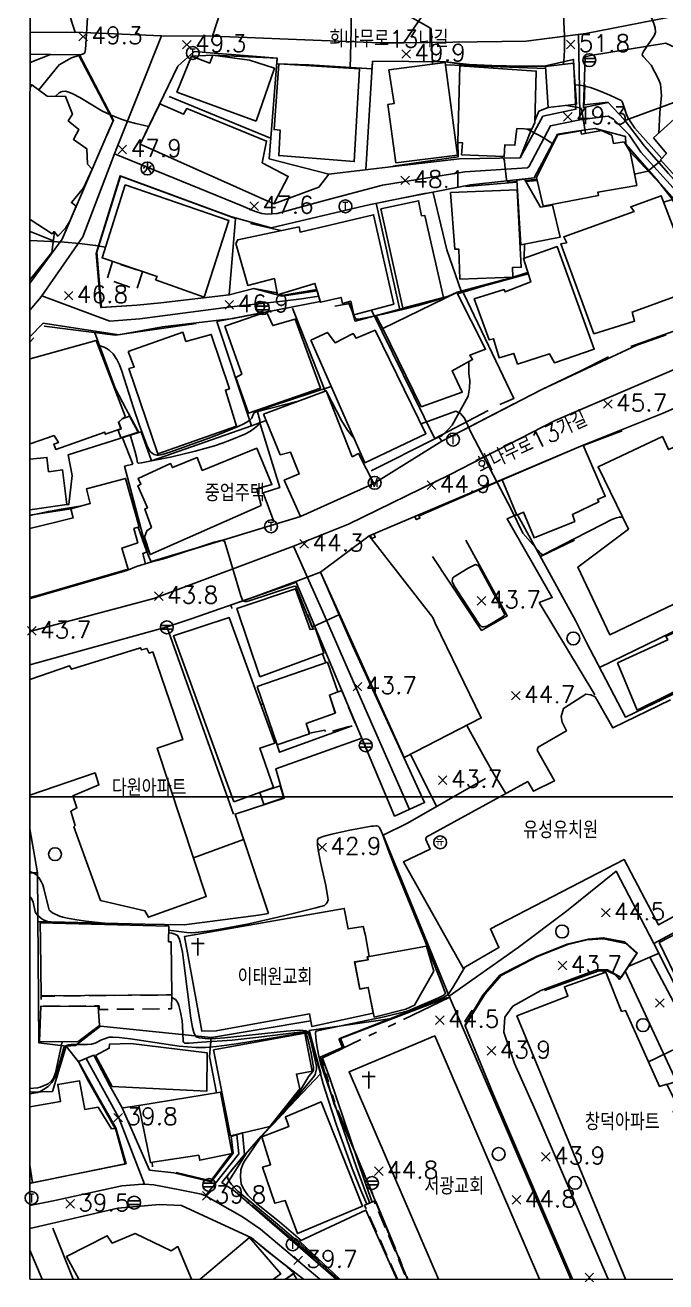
# Model space of a CAD drawing. Extents: x 199116 to 199565, y 548943 to 549516.
# Drawn here: x 199115.7 to 199190.5, y 548943.3 to 549090.1 of the extents above; entities that cross this region are included whole.
import ezdxf
from ezdxf.enums import TextEntityAlignment as Align

# ---------------------------------------------------------------- set-up
doc = ezdxf.new("R2010")
doc.units = 0
doc.header["$MEASUREMENT"] = 0
doc.linetypes.add('ANYANG1', pattern=[11.5, 6, -1, 1, -1.5, 1, -1])
doc.linetypes.add('ANYANG3', pattern=[3, 2, -1])
for name, color, linetype in [('A0013114', 1, 'CONTINUOUS'), ('A0013118', 1, 'CONTINUOUS'), ('A0023210', 7, 'CONTINUOUS'), ('A0053326', 42, 'CONTINUOUS'), ('B0014111', 7, 'CONTINUOUS'), ('B0014112', 7, 'CONTINUOUS'), ('B0014113', 7, 'CONTINUOUS'), ('B0014115', 7, 'CONTINUOUS'), ('B0014116', 7, 'ANYANG3'), ('B0014412', 7, 'CONTINUOUS'), ('B0014421', 7, 'CONTINUOUS'), ('B0024121', 7, 'CONTINUOUS'), ('B0024126', 7, 'ANYANG1'), ('B0024127', 7, 'CONTINUOUS'), ('C0226232', 7, 'CONTINUOUS'), ('C0236241', 7, 'CONTINUOUS'), ('C0256324', 1, 'CONTINUOUS'), ('C0513369', 1, 'CONTINUOUS'), ('C0536117', 7, 'CONTINUOUS'), ('D0015220', 3, 'CONTINUOUS'), ('D0015222', 3, 'CONTINUOUS'), ('F0017111', 30, 'CONTINUOUS'), ('F0017114', 7, 'CONTINUOUS'), ('F0027132', 7, 'CONTINUOUS'), ('F0027217', 7, 'CONTINUOUS'), ('F0047224', 7, 'CONTINUOUS'), ('F0047226', 1, 'CONTINUOUS'), ('H0017334', 7, 'CONTINUOUS'), ('H0037335', 7, 'CONTINUOUS'), ('H0049111', 7, 'CONTINUOUS'), ('H0049140', 7, 'CONTINUOUS')]:
    doc.layers.add(name, color=color, linetype=linetype)
doc.styles.add('GHS', font='ROMANS', dxfattribs={"bigfont": 'NGSW.shx'})
doc.styles.add('HIST', font='romans.shx', dxfattribs={"bigfont": 'ngsw.shx'})

# ---------------------------------------------------------------- blocks, each defined once
blk = doc.blocks.new('F0027217')
at = {"layer": 'F0027217'}
for points in [[(0.5, 0.5), (-0.5, -0.5)], [(-0.5, 0.5), (0.5, -0.5)]]:
    blk.add_lwpolyline(points, dxfattribs=at)
blk = doc.blocks.new('C0226232')
at = {"layer": 'C0226232'}
for points in [[(-0.72, 0.211), (0.72, 0.211)], [(-0.722, -0.202), (0.722, -0.202)]]:
    blk.add_lwpolyline(points, dxfattribs=at)
blk.add_circle((0, 0), 0.75, dxfattribs=at)
blk = doc.blocks.new('D0015222')
at = {"layer": 'D0015222'}
blk.add_circle((0, 0), 0.75, dxfattribs=at)
blk = doc.blocks.new('C0236241')
at = {"layer": 'C0236241'}
blk.add_circle((0, 0), 0.75, dxfattribs=at)
at = {"layer": 'C0236241', "style": 'GHS'}
blk.add_text('T', height=1, dxfattribs=at).set_placement((-0.362, -0.524))
blk = doc.blocks.new('C0513369')
at = {"layer": 'C0513369'}
blk.add_circle((0, 0), 0.75, dxfattribs=at)
at = {"layer": 'C0513369', "style": 'GHS'}
blk.add_text('M', height=1, dxfattribs=at).set_placement((-0.582, -0.477))
blk = doc.blocks.new('C0256324')
at = {"layer": 'C0256324'}
for points in [[(-0.004, 0.68), (0.002, 0.272), (-0.021, 0.123), (-0.053, 0.014), (-0.102, -0.097), (-0.156, -0.195), (-0.228, -0.284), (-0.32, -0.373), (-0.411, -0.436), (-0.466, -0.467)], [(-0.315, 0.37), (-0.322, 0.304), (-0.336, 0.242), (-0.354, 0.185), (-0.382, 0.121), (-0.42, 0.058), (-0.45, 0.025)], [(0.002, 0.272), (0.051, 0.098), (0.105, -0.026), (0.16, -0.135), (0.223, -0.235), (0.292, -0.321), (0.369, -0.407), (0.449, -0.479)], [(0.109, 0.072), (0.184, 0.109), (0.24, 0.148), (0.298, 0.192), (0.347, 0.239), (0.388, 0.291), (0.44, 0.368)]]:
    blk.add_lwpolyline(points, dxfattribs=at)
blk.add_circle((0, 0), 0.75, dxfattribs=at)
blk = doc.blocks.new('B0014421')
at = {"layer": 'B0014421'}
for points in [[(0, 2), (0, 0)], [(-0.75, 1.4), (0.75, 1.4)]]:
    blk.add_lwpolyline(points, dxfattribs=at)
blk = doc.blocks.new('B0014412')
at = {"layer": 'B0014412'}
blk.add_circle((0, 0), 0.75, dxfattribs=at)
at = {"layer": 'B0014412', "style": 'GHS'}
blk.add_text('유', height=1, dxfattribs=at).set_placement((-0.604, -0.38))

msp = doc.modelspace()

# ---------------------------------------------------------------- linework, layer by layer
at = {"layer": 'A0013114', "flags": 128}
for points in [[(199181.05, 549086.41), (199181.65, 549086.55), (199190.45, 549087.99), (199207.28, 549080.2), (199207.969, 549080.013), (199208.468, 549077.395), (199209.754, 549069.152), (199210.17, 549066.49), (199210, 549063.01), (199207.57, 549057.32), (199200.19, 549056.16), (199199.992, 549056.551), (199193.776, 549069.392), (199190.776, 549072.791), (199187.986, 549075.952), (199185.61, 549079.07), (199183.73, 549081.08), (199180.87, 549080.47)], [(199164.726, 549085.824), (199167.5, 549085.49), (199171.916, 549085.317), (199176.26, 549085.31), (199179.67, 549086.09), (199179.97, 549080.27), (199176.11, 549079.45), (199173.45, 549074.59), (199166.36, 549074.47), (199158.973, 549073.618), (199151.13, 549072.7), (199149.95, 549071.17), (199144.68, 549069.25), (199129.1, 549076.19), (199133.49, 549085.31), (199135.39, 549087.02), (199138.18, 549086.8), (199140.767, 549086.598), (199145.08, 549086.26), (199145.04, 549085.6), (199148.79, 549085.46), (199156.16, 549085), (199156.22, 549085.89)]]:
    msp.add_lwpolyline(points, close=True, dxfattribs=at)
for points in [[(199116.233, 549060.023), (199119.99, 549065.1), (199123.77, 549073.89), (199125.45, 549077.78), (199125.98, 549079.02), (199123.301, 549084.175), (199122.02, 549086.64), (199118.63, 549086.69), (199116.235, 549086.72)], [(199191.82, 549069.34), (199189.588, 549071.875), (199185.78, 549076.2), (199185.74, 549077.1), (199182.2, 549078.04), (199180.02, 549077.7), (199177.82, 549077.35), (199175.09, 549072.26), (199167.66, 549071.46), (199159.466, 549069.85), (199156.16, 549069.2), (199155.302, 549069.013), (199144.374, 549066.442), (199139.626, 549067.74), (199126.75, 549072.51), (199123.95, 549063.42), (199124.51, 549057.11), (199128.72, 549057.41), (199131.49, 549057.66), (199139.5, 549058.6), (199142.36, 549059.34), (199145.69, 549058.44), (199149.76, 549059.06), (199150.12, 549057.81), (199139.96, 549055.84), (199131.684, 549054.867), (199126.6, 549053.95), (199117.76, 549055.28), (199116.232, 549053.722)], [(199116.229, 549023.12), (199116.3, 549023.14), (199127.52, 549026.4), (199128.66, 549026.87), (199143.86, 549031.52), (199147.8, 549032.72), (199156.38, 549036.59), (199164.32, 549041.53), (199175.98, 549047.55), (199187.07, 549052.71), (199188.64, 549053.27), (199190.51, 549053.95)], [(199116.228, 549015.399), (199132.12, 549019.79), (199135.05, 549020.75), (199142.62, 549023.4), (199147.283, 549025.136), (199150.959, 549016.388), (199158.8, 548997.73), (199162.3, 548999.31), (199153.9, 549017.65), (199150.14, 549026.2), (199155.82, 549030.48), (199180.83, 549041.04), (199190.14, 549044.78), (199191.73, 549045.5)], [(199116.221, 548954.84), (199116.44, 548954.89), (199127.45, 548957.14), (199126.24, 548961.32), (199124.013, 548965.288), (199121.89, 548969.07), (199123.7, 548969.82), (199125.545, 548966.233), (199126.99, 548963.66), (199130.19, 548956.39), (199133.03, 548956.06), (199137.4, 548955.03), (199139.96, 548958.36), (199139.72, 548960.32), (199141.04, 548960.75), (199141.29, 548958.23), (199138.63, 548954.96), (199140.2, 548953.9), (199145.667, 548949.148), (199151.974, 548943.667)], [(199148.162, 548943.667), (199143.897, 548946.978), (199142.1, 548948.48), (199133.9, 548952.24), (199131.35, 548952.38), (199126.47, 548951.94), (199116.221, 548949.56)]]:
    msp.add_lwpolyline(points, dxfattribs=at)
at = {"layer": 'A0013118', "flags": 128}
for points in [[(199179.578, 548943.664), (199170.34, 548965.2), (199167.03, 548973.23), (199169.37, 548976.98), (199171.25, 548979.13), (199175.47, 548981.35), (199179.01, 548982.72), (199181.25, 548983.29), (199183.19, 548983.4), (199185.79, 548982.86), (199187.07, 548981.7), (199185.23, 548978.9), (199183.65, 548979.78), (199182.47, 548979.82), (199175.86, 548977.37), (199172.61, 548975.53), (199171.68, 548974.27), (199171.54, 548972.5), (199172.8, 548968.85), (199175.261, 548963.339), (199183.718, 548943.664)], [(199188.59, 548981.26), (199195.17, 548968.83), (199195.92, 548969.11), (199200.28, 548959.71), (199199.73, 548959.61), (199204.41, 548949.16), (199203.62, 548948.83), (199205.98, 548944.01), (199207.35, 548944.51), (199207.769, 548943.662)], [(199190.59, 548966.37), (199191.71, 548966.72), (199185.7, 548979.62)]]:
    msp.add_lwpolyline(points, dxfattribs=at)
at = {"layer": 'A0023210', "flags": 128}
for points in [[(199116.236, 549089.259), (199121.5, 549089.269), (199131.565, 549088.836), (199137.524, 549088.809), (199141.584, 549088.644), (199145.384, 549088.49), (199157.1, 549088.015), (199159.865, 549088.051), (199174.143, 549088.237), (199181.134, 549089.141), (199203.452, 549093.537), (199217.833, 549091.766), (199238.453, 549096.429), (199241.08, 549097.044), (199246.281, 549098.277), (199263.095, 549102.263), (199269.508, 549103.303), (199273.406, 549103.315), (199278.8, 549102.69), (199288.13, 549102.24)], [(199159.865, 549088.051), (199163.21, 549092.94), (199169.81, 549101.53)], [(199137.524, 549088.809), (199139.76, 549095.72), (199140.82, 549098.15)], [(199118.84, 549097.39), (199121.5, 549089.269)], [(199131.565, 549088.836), (199126.37, 549075.76), (199126.11, 549075.09), (199122.39, 549065.36), (199117.62, 549058.49), (199117.34, 549058.12), (199116.23, 549056.83)], [(199180.267, 549089.029), (199180.372, 549082.603), (199180.43, 549079.05)], [(199126.11, 549075.09), (199140.89, 549069.03), (199142.45, 549068.39), (199143.293, 549068.117), (199143.917, 549068.019), (199145.082, 549068.117), (199150.34, 549069.55), (199157.37, 549071.42), (199167.01, 549072.96), (199174.27, 549073.43), (199174.473, 549073.567), (199176.992, 549078.338), (199180.43, 549079.05), (199183.396, 549079.427), (199183.746, 549079.46), (199184.359, 549079.109), (199186.201, 549077.299), (199187.563, 549075.256), (199192.836, 549069.431)], [(199149.94, 549058.44), (199147.91, 549058.13), (199145.695, 549057.884), (199139.73, 549057.22), (199131.7, 549056.16), (199129.04, 549055.81), (199125.56, 549055.53), (199117.62, 549058.49)], [(199288.44, 549046.87), (199269.59, 549050.47), (199259.94, 549051.96), (199252.48, 549053.12), (199244.01, 549054.33), (199233.73, 549055.2), (199227.79, 549055.35), (199222.98, 549055.42), (199213.17, 549055.357), (199208.473, 549054.567), (199201.52, 549052.53), (199192.525, 549050.362), (199177.53, 549043.93), (199165.2, 549037.59), (199153.43, 549031.83), (199147.01, 549029.27), (199130.686, 549023.156), (199116.228, 549019.29)], [(199147.01, 549029.27), (199150.4, 549021.58), (199153.65, 549014.19), (199160.55, 548998.52)], [(199122.8, 548969.44), (199126.62, 548962.49), (199129.59, 548954.75)], [(199136.73, 548953.37), (199140.63, 548958.3), (199140.384, 548960.506)], [(199150.071, 548943.67), (199143.157, 548949.497), (199141.043, 548950.919), (199136.73, 548953.37), (199136.27, 548953.6), (199133.74, 548954.09), (199130.67, 548954.69), (199129.59, 548954.75), (199129.4, 548954.76), (199126.96, 548954.54), (199119.12, 548952.83), (199116.22, 548952.27)]]:
    msp.add_lwpolyline(points, dxfattribs=at)
at = {"layer": 'A0053326', "flags": 128}
for points in [[(199190.51, 549053.95), (199188.64, 549053.27), (199187.07, 549052.71), (199175.98, 549047.55), (199164.32, 549041.53), (199156.38, 549036.59), (199147.8, 549032.72), (199143.86, 549031.52), (199128.66, 549026.87), (199127.52, 549026.4), (199116.3, 549023.14), (199116.229, 549023.12)], [(199116.228, 549015.399), (199132.12, 549019.79), (199135.05, 549020.75), (199142.62, 549023.4), (199147.283, 549025.136), (199150.14, 549026.2), (199155.82, 549030.48), (199180.83, 549041.04), (199190.14, 549044.78), (199191.73, 549045.5)]]:
    msp.add_lwpolyline(points, dxfattribs=at)
at = {"layer": 'B0014111', "flags": 128}
for points in [[(199189.03, 549076.92), (199192.66, 549080.19), (199194.08, 549078.49), (199194.9, 549079.11), (199198.75, 549074.28), (199193.69, 549070.08), (199189.85, 549074.37), (199190.54, 549075.1), (199189.03, 549076.92)], [(199127.33, 549071.45), (199139.46, 549067.28), (199136.55, 549058.32), (199130.9, 549060.36), (199131.07, 549060.76), (199124.65, 549062.93), (199127.33, 549071.45)], [(199182.04, 549054.05), (199186.82, 549055.54), (199186.52, 549056.6), (199195.16, 549059.75), (199192.71, 549066.76), (199191.38, 549066.33), (199189.92, 549070.18), (199186.36, 549068.9), (199186.75, 549068.34), (199178.54, 549065.37), (199178.9, 549064.68), (199178.2, 549064.56), (199182.04, 549054.05)], [(199173.14, 549050.5), (199172.7, 549051.77), (199171, 549051.26), (199170.35, 549053.47), (199169.83, 549053.35), (199168.09, 549058.12), (199171.59, 549059.22), (199171.69, 549058.94), (199174.7, 549060.12), (199173.83, 549062.83), (199177.77, 549064.23), (199182.1, 549052.25), (199177.46, 549050.67), (199176.87, 549051.72), (199173.14, 549050.5)], [(199116.232, 549051.12), (199123.97, 549053.26), (199127.33, 549044.43), (199126.56, 549043.749), (199126.825, 549042.971), (199125.011, 549042.333), (199124.952, 549042.568), (199119.244, 549040.551), (199119.018, 549041.175), (199119.557, 549041.355), (199119.05, 549042.16), (199116.231, 549041.21)], [(199143.48, 549044.68), (199150.82, 549047.4), (199153.86, 549039.7), (199154.6, 549040.07), (199156.38, 549036.59), (199147.8, 549032.72), (199145.92, 549036.96), (199147.66, 549037.69), (199146.65, 549040.22), (199145.45, 549039.93), (199143.48, 549044.68)], [(199171.34, 549037.02), (199180.83, 549041.04), (199183.39, 549035.08), (199182.48, 549034.72), (199182.65, 549034.45), (199179.55, 549032.97), (199179.83, 549032.14), (199175.08, 549030.23), (199173.86, 549033.22), (199173.05, 549032.87), (199171.34, 549037.02)], [(199116.229, 549031.3), (199119.25, 549032.05), (199121.28, 549032.56), (199121.01, 549033.62), (199123.26, 549034.23), (199122.83, 549035.95), (199127.39, 549037.17), (199128.97, 549031.51), (199128.36, 549031.33), (199128.81, 549029.65), (199126.97, 549029.04), (199127.7, 549026.58), (199117.25, 549023.54), (199116.229, 549023.25)], [(199150.14, 549026.2), (199155.82, 549030.48), (199163.27, 549020.94), (199163.52, 549020.28), (199168.92, 549009.19), (199159.92, 549004.58), (199150.14, 549026.2)], [(199200.65, 548991.07), (199189.61, 548985.02), (199185.59, 548992.65), (199169.98, 548984.55), (199170.98, 548982.38), (199166.8, 548979.98), (199159.84, 548992.39), (199162.95, 548993.88), (199162.43, 548994.98), (199162.47, 548995.27), (199174.35, 549001.77), (199175.02, 549000.64), (199177.47, 549001.86), (199175.43, 549005.44), (199175.54, 549005.79), (199178.85, 549007.68), (199178.35, 549008.71), (199178.24, 549009.36), (199178.52, 549010.31), (199181.12, 549011.97), (199181.69, 549011.88), (199182.2, 549011.65), (199182.47, 549011.18), (199184.28, 549008.02), (199191.02, 549011.3)], [(199163.912, 548943.666), (199153.48, 548967.88), (199163.49, 548972.06), (199175.698, 548943.665)], [(199116.22, 548947.029), (199117.65, 548943.67)]]:
    msp.add_lwpolyline(points, dxfattribs=at)
for points in [[(199161.904, 549045.538), (199157.415, 549054.683), (199166.053, 549058.866), (199169.415, 549052.257), (199167.568, 549051.552), (199167.905, 549051.046), (199165.51, 549049.736), (199166.695, 549047.24)], [(199126.82, 549041.896), (199126.506, 549042.817), (199126.88, 549042.945), (199126.592, 549043.742), (199127.008, 549044.132), (199127.833, 549044.427), (199128.85, 549042.551)], [(199199.723, 549025.816), (199194.624, 549023.075), (199194.249, 549023.829), (199183.918, 549018.91), (199180.209, 549026.789), (199186.095, 549031.225), (199182.563, 549038.526), (199190.059, 549042.043), (199190.774, 549040.526), (199192.385, 549041.199)], [(199156.289, 548974.727), (199149.117, 548973.176), (199148.86, 548974.622), (199137.979, 548972.64), (199136.283, 548972.624), (199134.272, 548983.685), (199152.913, 548986.957), (199153.375, 548984.549), (199155.116, 548984.852), (199155.387, 548983.787), (199155.818, 548981.323), (199155.592, 548981.286), (199155.661, 548980.928), (199154.114, 548980.699), (199154.722, 548977.529), (199155.711, 548977.698), (199156.06, 548975.932)], [(199154.163, 548980.682), (199155.695, 548980.93), (199155.629, 548981.286), (199162.503, 548982.555), (199163.373, 548979.623), (199161.109, 548975.647), (199160.111, 548975.195), (199156.396, 548974.265), (199155.725, 548977.721), (199154.737, 548977.571)]]:
    msp.add_lwpolyline(points, close=True, dxfattribs=at)
at = {"layer": 'B0014112', "flags": 128}
for points in [[(199142.628, 549078.888), (199133.388, 549082.281), (199135.083, 549086.47), (199137.23, 549085.668), (199137.569, 549086.576), (199141.855, 549086.024), (199144.766, 549085.062)], [(199166.43, 549085.33), (199175.33, 549084.73), (199175.18, 549078.72), (199174.82, 549077.95), (199173.05, 549078.01), (199172.85, 549076.08), (199171.675, 549076.135), (199171.574, 549074.757), (199166.623, 549074.972), (199166.708, 549076.365), (199166.18, 549076.39)], [(199187.094, 549071.369), (199182.519, 549070.582), (199182.604, 549070.222), (199176.136, 549068.961), (199175.351, 549072.32), (199177.851, 549077.302), (199180.545, 549077.745), (199180.605, 549077.372), (199182.954, 549077.777), (199184.147, 549077.243), (199184.353, 549076.295), (199185.58, 549076.486), (199186.29, 549075.306)], [(199173.979, 549072.113), (199175.824, 549068.856), (199177.218, 549069.094), (199178.141, 549065.341), (199173.523, 549064.448), (199173.073, 549071.989)], [(199149.024, 549053.31), (199150.96, 549054.224), (199151.846, 549053.016), (199153.972, 549054.077), (199154.295, 549053.558), (199156.525, 549054.464), (199162.459, 549042.374), (199155.322, 549038.993)], [(199140.017, 548999.413), (199132.982, 549018.768), (199139.484, 549020.911), (199144.825, 549006.267), (199143.077, 549005.68), (199144.653, 549001.057)], [(199143.521, 548999.083), (199143.062, 549000.487), (199145.439, 549001.263), (199145.882, 548999.883)], [(199132.386, 548983.041), (199132.725, 548983.038), (199132.807, 548976.857), (199117.538, 548976.742), (199117.452, 548983.161), (199117.412, 548985.275), (199132.423, 548984.868)], [(199117.346, 548971.404), (199117.494, 548975.521), (199124.191, 548975.495), (199124.326, 548973.278), (199121.807, 548971.363)]]:
    msp.add_lwpolyline(points, close=True, dxfattribs=at)
for points in [[(199145.3, 549085.58), (199154.7, 549085.01), (199154.08, 549074.17), (199145.27, 549074.86), (199145.44, 549077.83), (199144.72, 549077.91), (199145.3, 549085.58)], [(199158.14, 549084.87), (199164.7, 549085.75), (199166.14, 549074.93), (199158.96, 549074.01), (199158, 549080.83), (199158.76, 549080.96), (199158.14, 549084.87)], [(199176.43, 549085.27), (199179.7, 549085.66), (199180.05, 549080.88), (199176.74, 549080.47), (199176.43, 549085.27)], [(199116.235, 549082.812), (199116.44, 549083.13), (199118.25, 549081.82), (199120.38, 549081.77), (199121.19, 549079.71), (199120.69, 549078.91), (199121.94, 549077.91), (199121.29, 549076.75), (199122.85, 549075.67), (199122.95, 549073.85), (199123.507, 549073.283), (199122.49, 549071.09), (199121.48, 549069.86), (199121.07, 549069.37), (199121.607, 549068.94), (199120.9, 549067.22), (199120.36, 549066.4), (199119.48, 549065.44), (199119.04, 549065.99), (199118.83, 549065.73), (199116.233, 549067.408)], [(199131.37, 549080.9), (199134.17, 549079.7), (199134.54, 549080.36), (199143.85, 549076.56), (199143.32, 549074.02), (199146.39, 549072.43), (199144.68, 549069.25), (199129.1, 549076.19), (199131.37, 549080.9)], [(199165.32, 549070.56), (199173.09, 549070.85), (199173.58, 549061.82), (199172.57, 549061.8), (199172.6, 549060.65), (199166.42, 549060.44), (199166.3, 549063.93), (199165.84, 549063.92), (199165.32, 549070.56)], [(199157.19, 549068.65), (199161.59, 549069.59), (199161.92, 549067.84), (199162.32, 549067.88), (199164.49, 549058.3), (199159.74, 549057.06), (199157.19, 549068.65)], [(199140.28, 549064.59), (199140.48, 549065.03), (199147.65, 549066.54), (199147.77, 549065.94), (199156.34, 549067.96), (199158.7, 549057.52), (199154.05, 549056.25), (199153.7, 549057.86), (199152.7, 549057.59), (199152.54, 549058.31), (199150.14, 549057.74), (199149.5, 549059.94), (199145.12, 549058.6), (199144.76, 549060.51), (199141.66, 549059.7), (199140.28, 549064.59)], [(199138.97, 549054.95), (199143.85, 549056.61), (199144.57, 549055.01), (199147.2, 549055.78), (199150.16, 549047.72), (199141.74, 549044.79), (199140.25, 549048.97), (199140.95, 549049.33), (199138.97, 549054.95)], [(199127.68, 549052), (199134.09, 549054.24), (199134.44, 549053.16), (199137.4, 549053.99), (199139.51, 549047.63), (199139.05, 549047.49), (199140.34, 549043.25), (199131.14, 549040.04), (199127.77, 549049.99), (199128.41, 549050.17), (199127.68, 549052)], [(199116.23, 549039.428), (199118.197, 549039.616), (199118.407, 549037.947), (199120.031, 549038.151), (199120.536, 549034.13), (199116.23, 549033.493)], [(199143.06, 549014.01), (199140.38, 549021.99), (199147.24, 549024.26), (199148.94, 549019.51), (199149.56, 549019.61), (199150.54, 549016.75), (199143.06, 549014.01)], [(199184.82, 549015.62), (199190.69, 549018.3), (199190.46, 549018.71), (199191.87, 549019.35), (199194.52, 549013.77), (199187.1, 549010.1), (199184.82, 549015.62)], [(199142.75, 549012.87), (199150.96, 549015.69), (199152.17, 549012.24), (199151.19, 549011.86), (199151.86, 549009.77), (199148.48, 549008.56), (199148.85, 549007.32), (199145.1, 549006.07), (199142.75, 549012.87)], [(199189.67, 548982.96), (199196.28, 548986.36), (199199.06, 548981.41), (199195.59, 548979.72), (199196.71, 548977.43), (199193.26, 548975.57), (199189.67, 548982.96)], [(199137.65, 548970.42), (199148.31, 548972.4), (199149.16, 548967.93), (199147.34, 548967.61), (199147.75, 548965.89), (199144.25, 548961.47), (199139.64, 548960.4), (199137.65, 548970.42)], [(199123.87, 548969.78), (199125.49, 548970.63), (199125.52, 548971.11), (199127.99, 548971.19), (199136.93, 548970.07), (199136.87, 548965.6), (199125.83, 548966.17), (199123.87, 548969.78)], [(199116.222, 548963.78), (199119.78, 548964.4), (199119.47, 548966.4), (199122.01, 548966.8), (199122.63, 548963.48), (199124.17, 548963.74), (199125.74, 548961.23), (199126.23, 548961.25), (199127.33, 548957.12), (199116.53, 548954.91), (199116.22, 548956.96)], [(199128.93, 548963.92), (199138.49, 548965.51), (199139.83, 548958.32), (199136.04, 548957.54), (199135.94, 548958.13), (199130.28, 548957.27), (199128.93, 548963.92)], [(199143.3, 548960.27), (199146.45, 548961.48), (199146.05, 548962.61), (199150.23, 548964.35), (199155.05, 548952.17), (199147.45, 548948.97), (199146.03, 548952.84), (199144.83, 548952.53), (199143.39, 548956.73), (199144.32, 548957.01), (199143.3, 548960.27)], [(199152.412, 548943.667), (199147.712, 548948.103), (199155.451, 548951.724), (199159.063, 548943.666)], [(199121.93, 548943.67), (199120.48, 548946.3), (199125.24, 548948.72), (199125.81, 548947.87), (199128.51, 548948.97), (199132.72, 548946.98), (199133.5, 548947.46), (199135.081, 548943.668)], [(199136.088, 548943.668), (199141.84, 548948.53), (199145.5, 548944.27), (199144.666, 548943.667)], [(199146.106, 548943.667), (199146.98, 548944.28), (199147.402, 548943.667)]]:
    msp.add_lwpolyline(points, dxfattribs=at)
at = {"layer": 'B0014113', "flags": 128}
msp.add_lwpolyline([(199143.2, 549034.02), (199142.73, 549035.94), (199144.47, 549036.45), (199142.71, 549040.69), (199136.35, 549038.1), (199135.75, 549039.59), (199132.87, 549038.44), (199132.64, 549038.9), (199128.84, 549037.17), (199129.18, 549036.49), (199128.82, 549036.3), (199129.94, 549033.75), (199129.62, 549033.59), (199130.41, 549031.45), (199129.86, 549031.05), (199129.59, 549030.32), (199130.25, 549028.27), (199143.2, 549034.02)], dxfattribs=at)
at = {"layer": 'B0014115', "flags": 128}
for points in [[(199116.228, 549013.689), (199120.85, 549015.29), (199121.06, 549014.88), (199129.14, 549017.39), (199129.26, 549017.14), (199129.88, 549017.31), (199130.16, 549016.77), (199130.56, 549016.9), (199134.06, 549006.66), (199131.09, 549005.65), (199136.8, 548988.35), (199130.07, 548985.92), (199129.64, 548986.67), (199124.45, 548987.88), (199121.34, 548996.49), (199121.49, 548996.63), (199120.99, 548998.29), (199121.71, 548998.68), (199121.24, 549000.1), (199124.28, 549001.39), (199123.83, 549002.78), (199116.226, 549000.159)], [(199185.768, 548943.664), (199173.08, 548974.4), (199179.04, 548976.7), (199178.63, 548977.81), (199183.45, 548979.5), (199185.29, 548974.93), (199185.76, 548975.02), (199189.73, 548966.17), (199190.57, 548966.42), (199192.03, 548963.49), (199191.33, 548963.26), (199196.98, 548950.17), (199197.78, 548950.39), (199198.94, 548947.63), (199198.34, 548947.47), (199200.059, 548943.662)]]:
    msp.add_lwpolyline(points, dxfattribs=at)
at = {"layer": 'B0014116', "flags": 128}
for points in [[(199129.365, 549061.29), (199128.673, 549059.22), (199125.244, 549060.412), (199125.843, 549062.496)], [(199148.866, 549007.403), (199150.644, 549007.776), (199150.787, 549007.422), (199154.256, 549008.411), (199152.63, 549012.39), (199151.208, 549011.857), (199151.889, 549009.758), (199148.498, 549008.552)], [(199132.789, 548976.852), (199132.738, 548975.231), (199124.298, 548975.153), (199124.294, 548975.558), (199117.516, 548975.548), (199117.54, 548976.705)]]:
    msp.add_lwpolyline(points, close=True, dxfattribs=at)
msp.add_lwpolyline([(199159.132, 548943.666), (199155.28, 548952.3), (199156.425, 548952.758), (199160.207, 548943.666)], dxfattribs=at)
at = {"layer": 'B0024121', "flags": 128}
for points in [[(199118.62, 549086.69), (199116.235, 549085.728)], [(199135.085, 549086.491), (199137.564, 549086.608), (199145.08, 549086.26)], [(199151.13, 549072.7), (199144.14, 549074.49), (199145.08, 549086.26)], [(199156.22, 549085.89), (199155.423, 549073.202)], [(199156.22, 549085.89), (199164.705, 549085.8), (199167.409, 549085.44), (199176.32, 549085.25)], [(199183.74, 549081.1), (199180.94, 549080.79), (199181.01, 549083.16)], [(199144.32, 549076.89), (199132.48, 549081.77)], [(199206.169, 549080.434), (199206.342, 549079.318), (199198.208, 549078.521), (199191.408, 549081.058), (199185.776, 549078.99)], [(199176.74, 549080.47), (199175.63, 549080.07), (199175.185, 549078.938)], [(199174.79, 549077.95), (199173.45, 549074.59)], [(199166.18, 549076.39), (199166.21, 549074.71), (199158.58, 549073.63)], [(199186.29, 549075.306), (199189.85, 549071.52), (199191.24, 549069.74), (199192.8, 549066.59)], [(199128.72, 549057.41), (199124.57, 549057.11), (199124.05, 549063.57), (199126.81, 549072.48), (199140.22, 549067.52), (199139.5, 549058.6), (199131.49, 549057.66)], [(199151.13, 549072.7), (199149.95, 549071.17), (199144.68, 549069.25)], [(199167.1, 549071.27), (199173.086, 549071.768)], [(199174.126, 549071.854), (199175.435, 549071.963)], [(199156.16, 549069.2), (199162.49, 549070.47)], [(199163.305, 549070.507), (199164.878, 549063.852), (199166.581, 549059.036)], [(199156.66, 549069.3), (199159.39, 549056.85)], [(199191.23, 549069.74), (199190.204, 549069.431)], [(199116.233, 549065.999), (199118.968, 549064.923)], [(199119.109, 549065.904), (199118.77, 549063.55), (199116.233, 549060.393)], [(199141.976, 549066.931), (199145.497, 549066.104)], [(199191.27, 549066.63), (199192.66, 549067.09), (199193.29, 549065.44), (199194.13, 549066.04), (199198.5, 549056.89), (199186.39, 549052.56)], [(199173.951, 549064.531), (199173.94, 549062.87)], [(199165.099, 549058.441), (199166.098, 549058.905), (199172.511, 549060.647)], [(199172.6, 549060.67), (199174.34, 549061.23)], [(199145.078, 549058.82), (199142.36, 549059.34), (199139.5, 549058.6)], [(199149.7, 549059.24), (199145.6, 549058.53), (199145.42, 549058.69)], [(199171.095, 549045.791), (199172.7, 549046.486), (199166.837, 549058.806)], [(199146.86, 549057.05), (199150.689, 549047.352)], [(199165.099, 549058.441), (199154.21, 549055.53), (199153.57, 549057.61), (199151.82, 549057.3)], [(199138.03, 549055.48), (199143.85, 549056.61)], [(199156.65, 549056.16), (199157.64, 549054.21)], [(199117.88, 549054.95), (199126.17, 549053.88)], [(199138.03, 549055.48), (199142.1, 549043.32), (199130.431, 549039.2), (199129.206, 549042.622), (199128.944, 549042.519), (199120.689, 549039.934), (199121.153, 549037.521), (199120.775, 549034.13), (199120.502, 549034.124)], [(199123.804, 549054.185), (199126.158, 549047.724), (199127.476, 549045.235), (199128.951, 549042.521)], [(199126.17, 549053.88), (199135.63, 549055.24)], [(199116.232, 549053.112), (199116.66, 549053.57)], [(199183.76, 549051.37), (199180.55, 549049.72), (199175.98, 549047.55)], [(199172.71, 549045.89), (199164.32, 549041.53), (199163.98, 549042.01)], [(199142.1, 549043.32), (199143.818, 549043.916)], [(199169.735, 549045.105), (199163.506, 549041.823)], [(199143.07, 549043.656), (199145.392, 549036.098), (199143.451, 549035.485), (199144.695, 549032.152)], [(199180.94, 549041.06), (199185.38, 549042.74)], [(199127.021, 549041.916), (199128.218, 549038.834), (199127.277, 549038.585), (199129.906, 549028.602)], [(199163.5, 549041.8), (199156.06, 549038.04)], [(199161.58, 549032.76), (199171.34, 549037.02)], [(199116.23, 549032.88), (199121.01, 549033.61)], [(199173.161, 549032.918), (199179.92, 549020.56), (199181.19, 549018.02), (199185.75, 549009.29), (199203.43, 549017.82)], [(199140.41, 549030.48), (199130.414, 549027.45)], [(199175.82, 549028.05), (199179.82, 549029.95)], [(199129.713, 549027.192), (199129.389, 549028.414), (199130.118, 549028.679)], [(199139.82, 549021.96), (199139.63, 549022.35), (199147.14, 549024.99)], [(199200.828, 549023.889), (199182.72, 549015.07)], [(199148.64, 549021.26), (199149.278, 549019.565)], [(199140, 548997.94), (199136.78, 549006.94), (199132.23, 549019.76)], [(199150.371, 549016.688), (199150.768, 549015.624)], [(199143.202, 549010.771), (199143.445, 549010.858)], [(199153.833, 549008.282), (199145.36, 549005.19), (199145.06, 549006.14)], [(199144.08, 548986.36), (199140.17, 548997.97), (199145.923, 548999.842), (199144.94, 549003.26), (199154.97, 549006.82), (199155.58, 549005.4)], [(199163.703, 548998.851), (199160.687, 549004.87)], [(199206.27, 548990.41), (199205.63, 548991.76), (199189.08, 548982.87), (199184.67, 548991.29), (199178.85, 548986.64), (199173.24, 548982.4), (199165.15, 548976.69), (199162.31, 548983.65), (199157.48, 548995.5), (199160.308, 548996.909), (199169.4, 549002.11)], [(199117.09, 548991.1), (199116.226, 548996.237)], [(199116.225, 548991.09), (199117.09, 548991.1), (199117.25, 548971.27), (199120.47, 548970.86), (199118.85, 548965.59), (199116.222, 548965.51)], [(199117.14, 548985.43), (199129.63, 548985.11), (199134.22, 548985.02), (199142.9, 548986.16)], [(199144.08, 548986.36), (199142.9, 548986.16)], [(199189.08, 548982.87), (199195.98, 548969.15), (199201.81, 548956.7), (199205.48, 548949.64), (199207.35, 548944.51)], [(199186.05, 548980.16), (199189.69, 548981.74)], [(199179.388, 548943.664), (199171.57, 548961.799), (199165.15, 548976.69)], [(199137.418, 548971.867), (199149.002, 548973.825)], [(199158.74, 548974.12), (199148.81, 548972.7), (199150.2, 548967.66), (199144.41, 548961.59), (199141.5, 548958.37), (199139.12, 548954.63)], [(199120.47, 548970.86), (199121.529, 548970.953), (199124.475, 548973.184), (199137.396, 548971.888), (199137.202, 548969.655), (199138.023, 548965.399)], [(199120.47, 548970.86), (199121.88, 548969.02), (199123.11, 548966.7), (199126.17, 548961.25)], [(199128.93, 548963.92), (199127.11, 548963.67)], [(199130.48, 548957.3), (199130.55, 548956.79)], [(199139.67, 548958.27), (199137.36, 548955.13), (199133.28, 548956.12)], [(199152.214, 548943.667), (199149.36, 548946.17), (199142.17, 548952.24)], [(199118.88, 548949.6), (199121.27, 548943.67)], [(199142, 548948.51), (199145.9, 548945.36), (199147.05, 548944.34), (199146.076, 548943.667)]]:
    msp.add_lwpolyline(points, dxfattribs=at)
at = {"layer": 'B0024126', "flags": 128}
msp.add_lwpolyline([(199165.26, 548976.57), (199150.26, 548969.44), (199151.82, 548964.23), (199160.352, 548943.666)], dxfattribs=at)
at = {"layer": 'B0024127', "flags": 128}
for points in [[(199161.15, 549032.72), (199161.57, 549032.9), (199161.75, 549032.53), (199161.33, 549032.35), (199161.15, 549032.72)], [(199155.95, 549030.51), (199156.37, 549030.69), (199156.54, 549030.31), (199156.12, 549030.14), (199155.95, 549030.51)]]:
    msp.add_lwpolyline(points, dxfattribs=at)
at = {"layer": 'C0536117', "flags": 128}
msp.add_lwpolyline([(199167.01, 548973.262), (199169.1, 548976.82), (199171.09, 548979.14), (199175.45, 548981.37), (199178.94, 548982.79), (199181.39, 548983.35), (199183.15, 548983.52), (199185.68, 548983.04), (199187.12, 548981.78), (199185.07, 548978.66), (199184.57, 548979.2), (199183.7, 548979.62), (199182.66, 548979.66), (199176.31, 548977.38)], dxfattribs=at)
at = {"layer": 'D0015220', "flags": 128}
for points in [[(199182.16, 549011.9), (199175.69, 549022.66), (199177.2, 549023.25), (199171.93, 549032.44), (199172.99, 549032.93)], [(199141.164, 548995.018), (199135.314, 548992.851)]]:
    msp.add_lwpolyline(points, dxfattribs=at)
at = {"layer": 'F0017111', "flags": 128}
for points, elevation in [([(199117.271, 549082.532), (199119.62, 549085.47), (199121.08, 549086.3), (199121.95, 549086.55), (199122.55, 549086.78), (199122.64, 549086.92), (199122.7, 549087.26), (199122.94, 549090.97), (199123, 549091.65), (199123.1, 549092.1), (199123.23, 549092.21), (199123.6, 549092.39), (199125.767, 549093.319)], 49), ([(199189.65, 549077.48), (199189.78, 549079.84), (199189.94, 549081.89), (199189.83, 549083.22), (199189.6, 549083.79), (199188.76, 549085.44), (199187.85, 549086.4), (199187.71, 549086.63), (199187.74, 549086.79), (199187.87, 549087.04), (199189.14, 549088.94), (199189.25, 549089.29), (199189.21, 549089.78), (199189.07, 549090.28), (199188.82, 549090.88), (199188.48, 549091.52), (199187.85, 549092.49), (199187.54, 549092.8), (199187.37, 549092.88), (199187.1, 549092.84), (199185.6, 549092.37), (199184.9, 549092.22), (199184.42, 549092.2), (199183.279, 549092.269)], 52), ([(199153.607, 549085.076), (199153.74, 549089.49), (199153.72, 549091.201)], 49), ([(199178.471, 549085.513), (199178.56, 549085.92), (199178.61, 549086.44), (199178.65, 549087.28), (199178.63, 549088.86), (199178.509, 549091.31)], 51), ([(199119.21, 549081.8), (199119.63, 549082.18), (199119.86, 549082.31), (199120.02, 549082.36), (199120.35, 549082.39), (199120.76, 549082.29), (199121.23, 549082.08), (199122.03, 549081.65), (199124.62, 549080.1), (199125.71, 549079.59), (199126.87, 549079.12), (199127.71, 549078.85), (199128.58, 549078.6), (199130.094, 549078.252)], 48), ([(199190.01, 549074.54), (199186.83, 549078.08), (199186.67, 549078.3), (199186.29, 549078.89), (199186, 549079.38), (199185.82, 549079.77), (199185.39, 549081.06), (199185.31, 549081.22), (199185.23, 549081.31), (199183.91, 549081.93), (199182.59, 549082.47), (199181.66, 549082.8), (199180.67, 549083.06), (199179.89, 549083.11)], 51), ([(199177.291, 549076.184), (199176.47, 549076.78), (199175.7, 549077.23), (199174.294, 549077.968)], 49), ([(199173.081, 549071.854), (199172.66, 549071.81), (199172.12, 549071.78), (199171.98, 549071.84), (199171.92, 549071.92), (199171.88, 549072.09), (199171.68, 549073.75), (199171.61, 549074.25), (199171.54, 549074.47), (199171.291, 549074.769)], 48), ([(199175.403, 549072.099), (199174.067, 549071.958)], 48), ([(199116.233, 549064.96), (199120.26, 549064.74), (199121.99, 549064.6), (199123.88, 549064.37), (199125.037, 549064.161)], 47), ([(199166.131, 549058.712), (199169.14, 549059.6), (199174.395, 549061.071)], 47), ([(199153.358, 549057.768), (199154.2, 549055.88), (199154.26, 549055.8), (199154.38, 549055.78), (199154.78, 549055.82), (199155.59, 549055.95), (199157.47, 549056.34), (199159.9, 549056.92), (199161.58, 549057.37), (199165.122, 549058.415)], 47), ([(199124.21, 549052.63), (199124.55, 549052.6), (199124.87, 549052.51), (199125.13, 549052.38), (199125.47, 549052.13), (199125.94, 549051.7), (199126.35, 549051.06), (199126.66, 549050.42), (199126.94, 549049.69), (199128.3, 549045.4), (199129, 549043.35), (199129.87, 549041.05), (199130.15, 549040.45), (199130.34, 549040.23), (199130.48, 549040.1), (199130.74, 549039.97), (199131.04, 549039.9), (199131.26, 549039.89), (199131.65, 549039.94), (199132.55, 549040.22), (199136.8, 549041.74), (199138.36, 549042.33), (199140.53, 549043.22), (199141.19, 549043.54), (199141.66, 549043.81), (199141.97, 549044.04), (199142.13, 549044.2), (199142.24, 549044.56), (199142.41, 549044.81), (199142.62, 549044.94), (199143.08, 549045.14), (199144.52, 549045.65), (199151.403, 549047.903)], 46), ([(199116.23, 549032.84), (199118.38, 549033.31), (199119.89, 549033.59), (199122.27, 549033.97)], 44), ([(199128.84, 549031.47), (199129.67, 549029.13), (199130.05, 549028.12), (199130.25, 549027.64), (199130.37, 549027.45), (199130.58, 549027.46), (199131.08, 549027.58), (199132.08, 549027.87), (199137.72, 549029.71), (199138.51, 549029.91), (199138.82, 549029.87), (199138.92, 549029.82), (199139.12, 549029.23), (199140.84, 549023.45), (199141.07, 549022.87), (199141.31, 549022.78), (199141.53, 549022.8), (199141.94, 549022.91), (199146.56, 549024.41), (199147.14, 549024.59), (199147.27, 549024.54), (199149.14, 549019.88), (199149.24, 549019.83), (199152.37, 549021.27)], 44), ([(199167.23, 549008.32), (199169.3, 549004.57), (199170.44, 549002.58), (199171.77, 549000.36)], 44), ([(199132.414, 548984.402), (199134.55, 548984.15), (199135.1, 548984.11), (199135.57, 548984.13), (199136.91, 548984.29), (199138.45, 548984.51), (199141.76, 548985.15), (199145.15, 548985.91), (199147.1, 548986.38), (199149.59, 548987), (199150.6, 548987.31), (199150.82, 548987.49), (199150.93, 548987.65), (199151.03, 548987.94), (199151.02, 548988.2), (199150.77, 548989.62), (199150.16, 548992.34), (199149.91, 548993.59), (199149.81, 548994.32), (199149.79, 548994.66), (199149.81, 548994.91), (199149.88, 548995.1), (199150.14, 548995.24), (199150.59, 548995.38), (199151.46, 548995.61), (199153.36, 548996.04), (199155.25, 548996.4), (199156.1, 548996.54), (199156.35, 548996.563), (199156.623, 548996.596), (199156.716, 548996.596), (199156.863, 548996.539), (199157.006, 548996.446), (199157.128, 548996.256), (199157.373, 548995.618), (199158.11, 548993.58), (199158.78, 548991.9), (199162.19, 548983.6), (199164.37, 548978.08), (199164.75, 548977.01), (199164.68, 548976.95), (199164.45, 548976.79), (199163.93, 548976.52), (199160.4, 548975), (199160.1, 548974.9), (199157.57, 548974.29), (199150.29, 548972.76), (199149.63, 548972.6), (199149.58, 548972.5), (199149.6, 548971.79), (199149.75, 548970.72), (199149.98, 548969.52), (199150.14, 548968.88), (199154.35, 548956.68), (199155.44, 548953.72), (199155.889, 548952.544)], 43), ([(199116.225, 548991.261), (199116.66, 548991.07), (199116.92, 548990.9), (199117.26, 548990.55), (199117.55, 548990.08), (199117.71, 548989.7), (199117.85, 548989.26), (199118.41, 548986.89), (199118.47, 548986.76), (199118.65, 548986.58), (199118.86, 548986.43), (199119.69, 548986.06), (199120.07, 548985.94), (199120.82, 548985.77), (199121.71, 548985.61), (199122.73, 548985.48), (199127.028, 548985.014)], 43), ([(199116.225, 548988.268), (199116.34, 548988.21), (199116.45, 548988.04), (199116.59, 548987.68), (199116.84, 548986.57), (199116.96, 548986.34), (199117.1, 548986.16), (199117.65, 548985.71), (199117.89, 548985.57), (199118.38, 548985.39), (199118.938, 548985.233)], 42), ([(199132.408, 548984.109), (199132.77, 548984.05), (199133.13, 548983.96), (199133.47, 548983.79), (199133.66, 548983.43), (199133.78, 548983.04), (199134.02, 548981.83), (199134.16, 548980.9), (199135, 548974.15), (199135.19, 548973.04), (199135.35, 548972.45), (199135.47, 548972.17), (199135.68, 548971.92), (199136.01, 548971.82), (199137.03, 548971.74), (199137.9, 548971.75), (199138.92, 548971.82), (199146.16, 548972.63), (199147.14, 548972.71), (199147.73, 548972.72), (199148.12, 548972.7), (199148.42, 548972.64), (199148.66, 548972.54), (199148.79, 548972.43), (199149.01, 548971.87), (199149.25, 548971.02), (199150.46, 548966.48), (199151.03, 548964.63), (199152.02, 548961.65), (199153.85, 548956.59), (199154.84, 548954.05), (199155.538, 548952.404)], 42), ([(199156.168, 548952.656), (199155.28, 548955.16), (199151.29, 548967.02), (199150.38, 548969.45), (199150.56, 548969.59), (199152.42, 548970.43), (199152.63, 548970.56), (199152.69, 548970.71), (199152.69, 548970.79), (199152.31, 548971.63), (199152.34, 548971.71), (199152.47, 548971.79), (199163.21, 548976.01), (199164.49, 548976.56), (199165.07, 548976.89), (199165.6, 548977.72), (199167.01, 548980.1)], 44), ([(199120.62, 548976.734), (199120.622, 548976.765)], 41), ([(199132.78, 548976.554), (199133.22, 548976.31), (199133.38, 548976.11), (199133.53, 548975.84), (199133.62, 548975.6), (199133.82, 548974.83), (199133.99, 548973.81), (199134.05, 548973.22), (199134.11, 548971.46), (199134.15, 548971.35), (199134.28, 548971.23), (199134.8, 548971.23), (199136.29, 548971.32), (199139.82, 548971.58), (199142.96, 548971.91), (199148.01, 548972.54), (199148.45, 548972.49), (199148.62, 548972.4), (199148.75, 548972.28), (199148.83, 548972.11), (199148.97, 548971.62), (199149.67, 548968.52), (199149.68, 548968.2), (199149.51, 548967.54), (199149.28, 548967.2), (199145.7, 548962.91), (199144.71, 548961.82), (199143.3, 548960.41), (199143.01, 548960.02), (199141.26, 548957.43), (199141.08, 548957.1), (199140.84, 548956.41), (199140.81, 548955.6), (199140.89, 548954.78), (199141.03, 548954.45), (199141.32, 548953.96), (199141.67, 548953.47), (199141.96, 548953.15), (199142.67, 548952.5), (199145.35, 548950.34), (199147, 548948.95), (199147.881, 548948.182)], 41), ([(199120.537, 548975.509), (199120.54, 548975.552)], 41), ([(199195.038, 548972.219), (199188.437, 548969.053)], 44), ([(199116.222, 548965.91), (199117.11, 548965.99), (199117.43, 548966.07), (199118.36, 548966.45), (199118.74, 548966.81), (199118.93, 548967.05), (199119.03, 548967.24), (199119.2, 548967.76), (199119.981, 548971.38)], 41)]:
    msp.add_lwpolyline(points, dxfattribs=dict(at, elevation=elevation))
at = {"layer": 'F0017111', "elevation": 44, "flags": 128}
msp.add_lwpolyline([(199169.49, 549019.89), (199169.34, 549019.86), (199169.18, 549019.84), (199169.11, 549019.83), (199169.04, 549019.84), (199168.98, 549019.86), (199168.92, 549019.88), (199168.85, 549019.93), (199168.79, 549020), (199168.67, 549020.15), (199166.61, 549023.28), (199165.83, 549024.5), (199165.55, 549025), (199165.53, 549025.09), (199165.57, 549025.45), (199165.62, 549025.58), (199165.69, 549025.65), (199167.4, 549026.67), (199168, 549027), (199168.24, 549027.11), (199168.51, 549027.01), (199168.63, 549026.92), (199170.71, 549023.1), (199171.42, 549021.73), (199171.61, 549021.3), (199171.61, 549021.19), (199171.56, 549021.11), (199171.41, 549020.99), (199169.93, 549020.12)], close=True, dxfattribs=at)
at = {"layer": 'F0017114', "flags": 128}
for points, elevation in [([(199160.371, 549092.707), (199159.68, 549092.04), (199159.58, 549091.89), (199159.6, 549091.69), (199159.65, 549091.63), (199159.87, 549091.49), (199162.78, 549089.86), (199163.06, 549089.66), (199163.23, 549085.553)], 50), ([(199176.446, 549085.029), (199164.76, 549085.45)], 50), ([(199178.85, 549080.73), (199180.42, 549080.45), (199180.49, 549080.43), (199180.6, 549080.3), (199180.69, 549079.91), (199181.077, 549077.454)], 50), ([(199189.93, 549074.28), (199188.38, 549073.04), (199186.824, 549072.689)], 50), ([(199150.88, 549047.25), (199152, 549045.05), (199152.61, 549043.93), (199153.31, 549042.8), (199154.073, 549041.832)], 45), ([(199127.928, 549042.254), (199128.46, 549040.4), (199128.69, 549039.51), (199128.73, 549039.17), (199128.79, 549038.99), (199128.92, 549038.94), (199129.23, 549038.98), (199132.77, 549039.7), (199135.53, 549040.34), (199137.76, 549040.97), (199138.79, 549041.31), (199139.8, 549041.7), (199141.31, 549042.35), (199141.96, 549042.7), (199142.45, 549043.03), (199142.82, 549043.35), (199142.97, 549043.56), (199143.05, 549043.77), (199143.06, 549043.97), (199142.8, 549044.94), (199142.82, 549044.99), (199147.52, 549046.18)], 45), ([(199161.891, 549043.532), (199165.96, 549045.01), (199166.5, 549044.74), (199166.94, 549044.2), (199167.73, 549042.47), (199172.44, 549033.49), (199173.78, 549030.76), (199175.53, 549028.78), (199175.67, 549028.6), (199175.86, 549028.41), (199176.03, 549028.3), (199176.14, 549028.26), (199179.75, 549030.11), (199183.02, 549031.79), (199184.16, 549032.35), (199184.71, 549032.56), (199185.05, 549032.65), (199185.405, 549032.65)], 45), ([(199116.222, 548965.3), (199117.09, 548965.47), (199117.4, 548965.59), (199117.81, 548965.8), (199118.36, 548966.14), (199118.79, 548966.62), (199119.13, 548967.2), (199119.39, 548967.88), (199120.19, 548970.72), (199120.26, 548970.82), (199120.48, 548970.93), (199120.77, 548971.01), (199121.04, 548971.04), (199122.96, 548971.06), (199123.4, 548971.1), (199123.85, 548971.22), (199124.58, 548971.6), (199124.93, 548971.73), (199125.48, 548971.9), (199125.92, 548971.92), (199126.64, 548971.88), (199127.95, 548971.73), (199133.66, 548970.88), (199135.59, 548970.7), (199136.73, 548970.7), (199138, 548970.83), (199140.33, 548971.15), (199145.11, 548971.91), (199147.99, 548972.42), (199148.35, 548972.42), (199148.41, 548972.38), (199148.49, 548972.25), (199148.62, 548971.89), (199149.05, 548970.05), (199149.23, 548969.09), (199149.31, 548968.43), (199149.31, 548968.08), (199149.26, 548967.89), (199148.78, 548967.37), (199147.96, 548965.98), (199147.55, 548965.37), (199146.9, 548964.52), (199144.56, 548961.78), (199143.22, 548960.36), (199139.81, 548956.44), (199139.32, 548955.8), (199139.27, 548955.67), (199139.27, 548955.52), (199139.45, 548955.14), (199139.75, 548954.7), (199140.51, 548953.95), (199145.13, 548950.07), (199147.56, 548947.96), (199148.94, 548946.73), (199149.36, 548946.32), (199149.94, 548945.7), (199152.124, 548943.667)], 40)]:
    msp.add_lwpolyline(points, dxfattribs=dict(at, elevation=elevation))
at = {"layer": 'F0047224', "flags": 128}
for points in [[(199167.445, 549050.794), (199167.48, 549049.39), (199167.58, 549048.62), (199167.53, 549047.7), (199167.4, 549046.79), (199165.53, 549043.4), (199165.06, 549042.86), (199164.34, 549042.17), (199163.5, 549041.8), (199156.1, 549056.81)], [(199167.1, 549029.94), (199171.94, 549021.11), (199168.96, 549019.41), (199163.24, 549028.04)], [(199165, 548976.55), (199152.48, 548971.76), (199152.86, 548970.77), (199150.11, 548969.58), (199151.76, 548964.1), (199154.47, 548957.82), (199160.292, 548943.666)]]:
    msp.add_lwpolyline(points, dxfattribs=at)
at = {"layer": 'F0047226', "flags": 128}
msp.add_lwpolyline([(199121.879, 549086.642), (199125.94, 549078.93), (199125.2, 549077.22)], dxfattribs=at)
at = {"layer": 'H0017334', "flags": 128}
msp.add_lwpolyline([(199116.28, 549498.61), (199558.14, 549498.57), (199558.11, 548943.63), (199116.22, 548943.67)], close=True, dxfattribs=at)
at = {"layer": 'H0037335', "flags": 128}
msp.add_lwpolyline([(199116.226, 549000), (199558.113, 549000)], dxfattribs=at)

# ---------------------------------------------------------------- block references
at = {"layer": 'B0014412'}
msp.add_blockref('B0014412', (199164.124, 548994.662), dxfattribs=at)
at = {"layer": 'B0014421'}
for p in [(199135.826, 548981.464), (199155.77, 548965.91)]:
    msp.add_blockref('B0014421', p, dxfattribs=at)
at = {"layer": 'C0226232'}
for p in [(199181.53, 549086.01), (199143.412, 549057.053), (199132.21, 549019.78), (199155.43, 549005.99), (199137.151, 548954.643), (199156.16, 548954.88), (199128.395, 548952.593)]:
    msp.add_blockref('C0226232', p, dxfattribs=at)
at = {"layer": 'C0236241'}
for p in [(199135.233, 549086.84), (199153.057, 549068.931), (199165.617, 549041.701), (199144.368, 549031.57), (199116.413, 548953.142), (199146.897, 548947.721)]:
    msp.add_blockref('C0236241', p, dxfattribs=at)
at = {"layer": 'C0256324'}
msp.add_blockref('C0256324', (199129.942, 549073.354), dxfattribs=at)
at = {"layer": 'C0513369'}
msp.add_blockref('C0513369', (199156.465, 549036.643), dxfattribs=at)
at = {"layer": 'D0015222'}
for p in [(199179.67, 549018.48), (199119.154, 548993.284), (199178.36, 548984.26), (199187.8, 548973.32), (199170.94, 548958.27), (199179.86, 548954.9)]:
    msp.add_blockref('D0015222', p, dxfattribs=at)
at = {"layer": 'F0027217'}
for p in [(199122.44, 549088.75, 49.34), (199134.55, 549087.82, 49.28), (199179.35, 549087.84, 51.8), (199160.16, 549086.73, 49.93), (199179.02, 549079.39, 49.28), (199127.01, 549075.58, 47.94), (199160.02, 549071.97, 48.1), (199142.41, 549068.97, 47.55), (199120.74, 549058.51, 46.77), (199139.5, 549057.45, 46.86), (199183.69, 549045.86, 45.7), (199163.1, 549036.37, 44.91), (199148.25, 549029.52, 44.27), (199131.26, 549023.42, 43.76), (199168.95, 549022.87, 43.72), (199116.45, 549019.36, 43.67), (199154.47, 549012.85, 43.66), (199172.96, 549011.79, 44.68), (199164.41, 549001.93, 43.71), (199150.33, 548994.09, 42.91), (199183.45, 548986.45, 44.46), (199178.41, 548980.28, 43.66), (199189.75, 548975.91, 44.25), (199164.09, 548973.91, 44.54), (199170.11, 548970.31, 43.94), (199126.53, 548962.52, 39.77), (199176.45, 548957.94, 43.85), (199156.95, 548956.28, 44.77), (199120.91, 548952.45, 39.51), (199136.86, 548953.39, 39.79), (199173.02, 548952.91, 44.78), (199147.54, 548945.86, 39.66), (199181.53, 548943.84, 43.65)]:
    msp.add_blockref('F0027217', p, dxfattribs=at)

# ---------------------------------------------------------------- texts
at = {"layer": 'F0027132', "style": 'HIST'}
for s, p in [('49.3', (199123.39, 549087.9)), ('49.3', (199135.5, 549086.97)), ('49.9', (199161.11, 549085.88)), ('51.8', (199180.3, 549086.99)), ('49.3', (199179.97, 549078.54)), ('47.9', (199127.96, 549074.73)), ('48.1', (199160.97, 549071.12)), ('47.6', (199143.36, 549068.12)), ('46.8', (199121.69, 549057.66)), ('46.9', (199140.45, 549056.6)), ('45.7', (199184.64, 549045.01)), ('44.9', (199164.05, 549035.52)), ('44.3', (199149.2, 549028.67)), ('43.8', (199132.21, 549022.57)), ('43.7', (199169.9, 549022.02)), ('43.7', (199117.4, 549018.51)), ('43.7', (199155.42, 549012)), ('44.7', (199173.91, 549010.94)), ('43.7', (199165.36, 549001.08)), ('42.9', (199151.28, 548993.24)), ('44.5', (199184.4, 548985.6)), ('43.7', (199179.36, 548979.43)), ('44.5', (199165.04, 548973.06)), ('43.9', (199171.06, 548969.46)), ('39.8', (199127.48, 548961.67)), ('43.9', (199177.4, 548957.09)), ('44.8', (199157.9, 548955.43)), ('39.8', (199137.81, 548952.54)), ('39.5', (199121.86, 548951.6)), ('44.8', (199173.97, 548952.06)), ('39.7', (199148.49, 548945.01))]:
    msp.add_text(s, height=2, dxfattribs=at).set_placement(p)
at = {"layer": 'H0049111', "style": 'HIST'}
msp.add_text('회나무로13나길', height=2, dxfattribs=at).set_placement((199158.126, 549088.504), align=Align.MIDDLE_CENTER)
msp.add_text('회나무로13가길', height=2, rotation=25, dxfattribs=at).set_placement((199181.511, 549043.413), align=Align.RIGHT)
at = {"layer": 'H0049140', "style": 'HIST'}
for s, p in [('중업주택', (199136.645, 549034.48)), ('다원아파트', (199125.776, 549000.062)), ('유성유치원', (199173.81, 548995.13)), ('이태원교회', (199140.47, 548977.95)), ('창덕아파트', (199181.03, 548961.04)), ('서광교회', (199162.266, 548953.522))]:
    msp.add_text(s, height=2, dxfattribs=at).set_placement(p)

doc.saveas('drawing.dxf')
